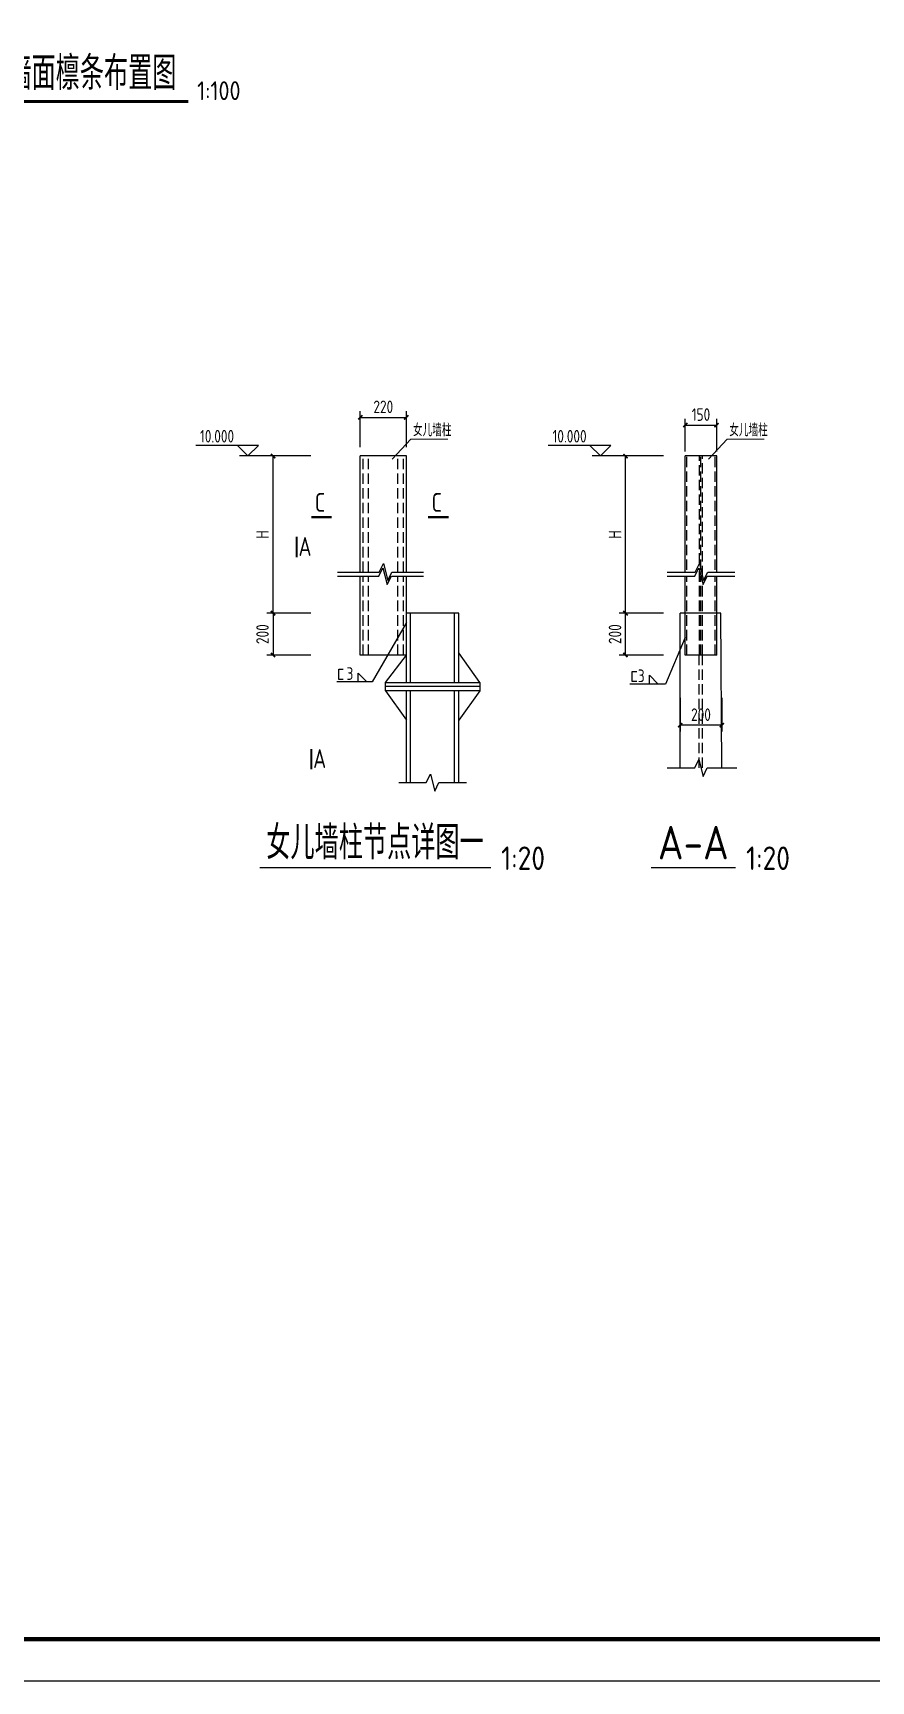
# Model space of a CAD drawing. Header units: millimetres. Extents: x 866561 to 876967, y 40200 to 44891.
# Drawn here: x 873533.5 to 873733.3, y 40208.1 to 40601.1 of the extents above; entities that cross this region are included whole.
import ezdxf

# ---------------------------------------------------------------- set-up
doc = ezdxf.new("R2010")
doc.units = ezdxf.units.MM
doc.header["$LTSCALE"] = 1000
doc.header["$MEASUREMENT"] = 0
doc.linetypes.add('DASH', pattern=[0.35, 0.25, -0.1])
for name, color, linetype in [('10', 7, 'Continuous'), ('14', 2, 'Continuous'), ('1530', 253, 'Continuous'), ('1534', 7, 'Continuous'), ('D1', 112, 'Continuous'), ('D2', 6, 'Continuous'), ('DIM', 7, 'Continuous'), ('GJ', 6, 'Continuous'), ('M_Thin', 7, 'Continuous'), ('NUM', 7, 'Continuous'), ('文字', 7, 'Continuous'), ('柱子', 8, 'Continuous'), ('标注', 7, 'Continuous')]:
    doc.layers.add(name, color=color, linetype=linetype)
doc.layers.add('LZ', color=64, linetype='Continuous', lineweight=9)
doc.styles.add('GBHZ', font='gbenor.shx', dxfattribs={"width": 0.9, "bigfont": 'gbcbig.shx'})
doc.dimstyles.new('Y20', dxfattribs={"dimscale": 0, "dimtxt": 3, "dimasz": 0.01, "dimexe": 1.5, "dimexo": 0.03, "dimgap": 1, "dimtad": 1, "dimdec": 0, "dimlfac": 20, "dimzin": 0, "dimdsep": 46, "dimtxsty": 'GBHZ', "dimblk1": 'DX', "dimblk2": 'DX', "dimsah": 1, "dimcen": 0.09, "dimdle": 1, "dimadec": 0, "dimazin": 0, "dimtfac": 1, "dimtdec": 0, "dimtix": 1, "dimtmove": 2, "dimatfit": 3, "dimldrblk": 'DX', "dimfxl": 0, "dimtolj": 1, "dimtzin": 0, "dimarcsym": 0})

# ---------------------------------------------------------------- blocks, each defined once
blk = doc.blocks.new('DX')
at = {"color": 0, "linetype": 'ByBlock', "const_width": 40}
blk.add_lwpolyline([(-54, -51), (46, 49)], dxfattribs=at)
blk = doc.blocks.new('*D100')
at = {"layer": 'Defpoints', "color": 0}
for p in [(873590.7, 40500.24), (873599.75, 40500.24), (873599.75, 40462.75)]:
    blk.add_point(p, dxfattribs=at)
at = {"layer": 'dim', "color": 0, "lineweight": -2}
for p, q in [((873599.72, 40500.24), (873589.2, 40500.24)), ((873590.7, 40462.76), (873590.7, 40500.23)), ((873599.72, 40462.75), (873589.2, 40462.75))]:
    blk.add_line(p, q, dxfattribs=at)
at = {"layer": 'dim', "color": 0, "lineweight": -2, "xscale": 0.01, "yscale": 0.01, "zscale": 0.01}
for p, rotation in [((873590.7, 40500.24), 90), ((873590.7, 40462.75), 270)]:
    blk.add_blockref('DX', p, dxfattribs=dict(at, rotation=rotation))
at = {"layer": 'dim', "color": 0, "insert": (873588.2, 40481.49), "char_height": 3, "attachment_point": 5, "rotation": 90, "style": 'GBHZ'}
blk.add_mtext('\\A1;H', dxfattribs=at)
blk = doc.blocks.new('*D101')
at = {"layer": 'Defpoints', "color": 0}
for p in [(873674.75, 40462.75), (873683.81, 40462.75), (873683.81, 40452.75)]:
    blk.add_point(p, dxfattribs=at)
at = {"layer": 'dim', "color": 0, "lineweight": -2}
for p, q in [((873683.78, 40462.75), (873673.25, 40462.75)), ((873674.75, 40452.76), (873674.75, 40462.74)), ((873683.78, 40452.75), (873673.25, 40452.75))]:
    blk.add_line(p, q, dxfattribs=at)
at = {"layer": 'dim', "color": 0, "lineweight": -2, "xscale": 0.01, "yscale": 0.01, "zscale": 0.01}
for p, rotation in [((873674.75, 40462.75), 90), ((873674.75, 40452.75), 270)]:
    blk.add_blockref('DX', p, dxfattribs=dict(at, rotation=rotation))
at = {"layer": 'dim', "color": 0, "insert": (873672.25, 40457.75), "char_height": 3, "attachment_point": 5, "rotation": 90, "style": 'GBHZ'}
blk.add_mtext('\\A1;200', dxfattribs=at)
blk = doc.blocks.new('*D102')
at = {"layer": 'Defpoints', "color": 0}
for p in [(873674.75, 40500.24), (873683.81, 40500.24), (873683.81, 40462.75)]:
    blk.add_point(p, dxfattribs=at)
at = {"layer": 'dim', "color": 0, "lineweight": -2}
for p, q in [((873683.78, 40500.24), (873673.25, 40500.24)), ((873674.75, 40462.76), (873674.75, 40500.23)), ((873683.78, 40462.75), (873673.25, 40462.75))]:
    blk.add_line(p, q, dxfattribs=at)
at = {"layer": 'dim', "color": 0, "lineweight": -2, "xscale": 0.01, "yscale": 0.01, "zscale": 0.01}
for p, rotation in [((873674.75, 40500.24), 90), ((873674.75, 40462.75), 270)]:
    blk.add_blockref('DX', p, dxfattribs=dict(at, rotation=rotation))
at = {"layer": 'dim', "color": 0, "insert": (873672.25, 40481.49), "char_height": 3, "attachment_point": 5, "rotation": 90, "style": 'GBHZ'}
blk.add_mtext('\\A1;H', dxfattribs=at)
blk = doc.blocks.new('*D103')
at = {"layer": 'Defpoints', "color": 0}
for p in [(873687.75, 40442.6), (873697.75, 40442.6), (873687.75, 40436.05)]:
    blk.add_point(p, dxfattribs=at)
at = {"layer": 'dim', "color": 0, "lineweight": -2}
for p, q in [((873687.75, 40442.57), (873687.75, 40434.55)), ((873697.75, 40442.57), (873697.75, 40434.55)), ((873697.74, 40436.05), (873687.76, 40436.05))]:
    blk.add_line(p, q, dxfattribs=at)
at = {"layer": 'dim', "color": 0, "lineweight": -2, "xscale": 0.01, "yscale": 0.01, "zscale": 0.01, "rotation": 180}
blk.add_blockref('DX', (873687.75, 40436.05), dxfattribs=at)
at = {"layer": 'dim', "color": 0, "lineweight": -2, "xscale": 0.01, "yscale": 0.01, "zscale": 0.01}
blk.add_blockref('DX', (873697.75, 40436.05), dxfattribs=at)
at = {"layer": 'dim', "color": 0, "insert": (873692.75, 40438.55), "char_height": 3, "attachment_point": 5, "style": 'GBHZ'}
blk.add_mtext('\\A1;200', dxfattribs=at)
blk = doc.blocks.new('*D104')
at = {"layer": 'Defpoints', "color": 0}
for p in [(873696.5, 40507.6), (873689, 40501.24), (873696.5, 40501.24)]:
    blk.add_point(p, dxfattribs=at)
at = {"layer": 'dim', "color": 0, "lineweight": -2}
for p, q in [((873689, 40501.27), (873689, 40509.1)), ((873689.01, 40507.6), (873696.49, 40507.6)), ((873696.5, 40501.27), (873696.5, 40509.1))]:
    blk.add_line(p, q, dxfattribs=at)
at = {"layer": 'dim', "color": 0, "lineweight": -2, "xscale": 0.01, "yscale": 0.01, "zscale": 0.01, "rotation": 180}
blk.add_blockref('DX', (873689, 40507.6), dxfattribs=at)
at = {"layer": 'dim', "color": 0, "lineweight": -2, "xscale": 0.01, "yscale": 0.01, "zscale": 0.01}
blk.add_blockref('DX', (873696.5, 40507.6), dxfattribs=at)
at = {"layer": 'dim', "color": 0, "insert": (873692.75, 40510.1), "char_height": 3, "attachment_point": 5, "style": 'GBHZ'}
blk.add_mtext('\\A1;150', dxfattribs=at)
blk = doc.blocks.new('*D105')
at = {"layer": 'Defpoints', "color": 0}
for p in [(873599.75, 40462.75), (873590.7, 40452.75), (873599.75, 40452.75)]:
    blk.add_point(p, dxfattribs=at)
at = {"layer": 'dim', "color": 0, "lineweight": -2}
for p, q in [((873599.72, 40462.75), (873589.2, 40462.75)), ((873590.7, 40462.74), (873590.7, 40452.76)), ((873599.72, 40452.75), (873589.2, 40452.75))]:
    blk.add_line(p, q, dxfattribs=at)
at = {"layer": 'dim', "color": 0, "lineweight": -2, "xscale": 0.01, "yscale": 0.01, "zscale": 0.01}
for p, rotation in [((873590.7, 40462.75), 90), ((873590.7, 40452.75), 270)]:
    blk.add_blockref('DX', p, dxfattribs=dict(at, rotation=rotation))
at = {"layer": 'dim', "color": 0, "insert": (873588.2, 40457.75), "char_height": 3, "attachment_point": 5, "rotation": 90, "style": 'GBHZ'}
blk.add_mtext('\\A1;200', dxfattribs=at)
blk = doc.blocks.new('*D106')
at = {"layer": 'Defpoints', "color": 0}
for p in [(873622.5, 40509.44), (873611.5, 40502.3), (873622.5, 40502.3)]:
    blk.add_point(p, dxfattribs=at)
at = {"layer": 'dim', "color": 0, "lineweight": -2}
for p, q in [((873611.5, 40502.33), (873611.5, 40510.94)), ((873611.51, 40509.44), (873622.49, 40509.44)), ((873622.5, 40502.33), (873622.5, 40510.94))]:
    blk.add_line(p, q, dxfattribs=at)
at = {"layer": 'dim', "color": 0, "lineweight": -2, "xscale": 0.01, "yscale": 0.01, "zscale": 0.01, "rotation": 180}
blk.add_blockref('DX', (873611.5, 40509.44), dxfattribs=at)
at = {"layer": 'dim', "color": 0, "lineweight": -2, "xscale": 0.01, "yscale": 0.01, "zscale": 0.01}
blk.add_blockref('DX', (873622.5, 40509.44), dxfattribs=at)
at = {"layer": 'dim', "color": 0, "insert": (873617, 40511.94), "char_height": 3, "attachment_point": 5, "style": 'GBHZ'}
blk.add_mtext('\\A1;220', dxfattribs=at)

msp = doc.modelspace()

# ---------------------------------------------------------------- linework, layer by layer
msp.add_line((874027.612, 40208.139), (873186.612, 40208.139))
at = {"color": 0, "const_width": 1}
msp.add_lwpolyline([(874017.612, 40218.139), (873211.612, 40218.139), (873211.612, 40792.139), (874017.612, 40792.139)], close=True, dxfattribs=at)
at = {"const_width": 0.667}
msp.add_lwpolyline([(873502.585, 40584.743), (873570.546, 40584.743)], dxfattribs=at)
at = {"layer": '14'}
for points in [[(873617.5, 40446.253), (873622.5, 40452.753)], [(873640, 40446.253), (873634.999, 40453.253)], [(873617.5, 40444.253), (873622.5, 40437.253)], [(873640, 40444.253), (873634.999, 40437.253)]]:
    msp.add_lwpolyline(points, dxfattribs=at)
msp.add_lwpolyline([(873617.5, 40444.253), (873617.5, 40446.253), (873640, 40446.253), (873640, 40444.253), (873617.5, 40444.253)], close=True, dxfattribs=at)
at = {"layer": '1530'}
for p, q in [((873589.196, 40500.236), (873582.724, 40500.236)), ((873673.253, 40500.236), (873666.781, 40500.236))]:
    msp.add_line(p, q, dxfattribs=at)
at = {"layer": '1534'}
for points in [[(873582.224, 40502.736), (873584.724, 40500.236), (873587.224, 40502.736), (873572.29, 40502.736)], [(873666.281, 40502.736), (873668.781, 40500.236), (873671.281, 40502.736), (873656.348, 40502.736)]]:
    msp.add_lwpolyline(points, dxfattribs=at)
at = {"layer": 'D1'}
for p, q in [((873622.499, 40460.528), (873614.353, 40446.35)), ((873688.999, 40456.931), (873684.251, 40445.828)), ((873614.353, 40446.35), (873605.919, 40446.35)), ((873610.985, 40448.459), (873613.094, 40446.35)), ((873610.985, 40446.35), (873610.985, 40448.459)), ((873680.451, 40447.936), (873682.559, 40445.828)), ((873680.451, 40445.828), (873680.451, 40447.936)), ((873684.251, 40445.828), (873675.749, 40445.828))]:
    msp.add_line(p, q, dxfattribs=at)
at = {"layer": 'D2', "const_width": 0.489}
for points in [[(873604.722, 40485.64), (873599.829, 40485.64)], [(873632.567, 40485.64), (873627.674, 40485.64)], [(873596.372, 40476.079), (873596.372, 40480.972)], [(873599.872, 40425.51), (873599.872, 40430.402)]]:
    msp.add_lwpolyline(points, dxfattribs=at)
at = {"layer": 'dim'}
msp.add_line((873640, 40445.253), (873617.5, 40445.253), dxfattribs=at)
at = {"layer": 'GJ'}
for p, q in [((873611.499, 40472.558), (873611.499, 40500.236)), ((873622.499, 40500.236), (873611.499, 40500.236)), ((873622.499, 40472.558), (873622.499, 40500.236)), ((873688.999, 40472.558), (873688.999, 40500.236)), ((873696.499, 40500.236), (873688.999, 40500.236)), ((873696.499, 40472.558), (873696.499, 40500.236)), ((873611.499, 40452.753), (873611.499, 40471.558)), ((873622.499, 40452.753), (873622.499, 40471.558)), ((873688.999, 40452.753), (873688.999, 40471.558)), ((873696.499, 40452.753), (873696.499, 40471.558)), ((873622.499, 40452.753), (873611.499, 40452.753)), ((873696.499, 40452.753), (873688.999, 40452.753))]:
    msp.add_line(p, q, dxfattribs=at)
at = {"layer": 'LZ'}
for p, q in [((873619.138, 40499.463), (873623.555, 40504.272)), ((873623.555, 40504.272), (873632.377, 40504.272)), ((873694.558, 40499.463), (873698.975, 40504.272)), ((873698.975, 40504.272), (873707.798, 40504.272))]:
    msp.add_line(p, q, dxfattribs=at)
at = {"layer": 'M_Thin'}
for points in [[(873606.071, 40472.558), (873616.052, 40472.558), (873617.052, 40474.558), (873618.052, 40470.558), (873619.052, 40472.558), (873626.562, 40472.558)], [(873684.687, 40472.558), (873691.374, 40472.558), (873692.374, 40474.558), (873693.374, 40470.558), (873694.374, 40472.558), (873700.812, 40472.558)], [(873606.071, 40471.558), (873615.927, 40471.558), (873616.927, 40473.558), (873617.927, 40469.558), (873618.927, 40471.558), (873626.562, 40471.558)], [(873684.687, 40471.558), (873691.249, 40471.558), (873692.249, 40473.558), (873693.249, 40469.558), (873694.249, 40471.558), (873700.812, 40471.558)], [(873684.687, 40425.843), (873691.249, 40425.843), (873692.249, 40427.843), (873693.249, 40423.843), (873694.249, 40425.843), (873701.312, 40425.843)], [(873620.687, 40422.343), (873627.249, 40422.343), (873628.249, 40424.343), (873629.249, 40420.343), (873630.249, 40422.343), (873636.812, 40422.343)]]:
    msp.add_lwpolyline(points, dxfattribs=at)
at = {"layer": '文字', "color": 6, "const_width": 0.32}
for points in [[(873587.495, 40402.089), (873642.648, 40402.089)], [(873680.861, 40402.089), (873701.053, 40402.089)]]:
    msp.add_lwpolyline(points, dxfattribs=at)
at = {"layer": '柱子', "color": 251, "linetype": 'DASH', "ltscale": 0.01}
for p, q in [((873612.166, 40472.558), (873612.166, 40500.236)), ((873613.499, 40472.558), (873613.499, 40500.236)), ((873620.499, 40472.558), (873620.499, 40500.236)), ((873621.833, 40472.558), (873621.833, 40500.236)), ((873689.38, 40473.058), (873689.38, 40500.236)), ((873692.369, 40474.547), (873692.369, 40500.236)), ((873692.749, 40473.058), (873692.749, 40500.236)), ((873693.13, 40471.536), (873693.13, 40500.236)), ((873696.119, 40473.058), (873696.119, 40500.236)), ((873612.166, 40452.753), (873612.166, 40471.558)), ((873613.499, 40452.753), (873613.499, 40471.558)), ((873620.499, 40452.753), (873620.499, 40471.558)), ((873621.833, 40452.753), (873621.833, 40471.558)), ((873689.38, 40452.753), (873689.38, 40471.558)), ((873692.369, 40452.753), (873692.369, 40473.081)), ((873692.749, 40452.753), (873692.749, 40471.558)), ((873693.13, 40452.753), (873693.13, 40470.036)), ((873696.119, 40452.753), (873696.119, 40471.558)), ((873692.349, 40425.843), (873692.349, 40452.753)), ((873693.149, 40425.843), (873693.149, 40452.753))]:
    msp.add_line(p, q, dxfattribs=at)
at = {"layer": '柱子', "color": 251, "ltscale": 0.01}
for p, q in [((873622.499, 40446.253), (873622.499, 40462.753)), ((873634.999, 40462.753), (873622.499, 40462.753)), ((873623.499, 40446.253), (873623.499, 40462.753)), ((873633.999, 40446.253), (873633.999, 40462.753)), ((873634.999, 40446.253), (873634.999, 40462.753)), ((873687.749, 40450.003), (873687.749, 40462.753)), ((873697.499, 40462.753), (873687.749, 40462.753)), ((873697.749, 40425.843), (873697.499, 40462.753)), ((873687.749, 40425.843), (873687.749, 40450.003)), ((873622.499, 40422.343), (873622.499, 40444.253)), ((873623.499, 40422.343), (873623.499, 40444.253)), ((873633.999, 40422.343), (873633.999, 40444.253)), ((873634.999, 40422.343), (873634.999, 40444.253))]:
    msp.add_line(p, q, dxfattribs=at)
at = {"layer": '标注'}
for points in [[(873607.455, 40446.971), (873606.37, 40446.971), (873606.37, 40449.385), (873607.455, 40449.385)], [(873677.422, 40446.46), (873676.337, 40446.46), (873676.337, 40448.874), (873677.422, 40448.874)]]:
    msp.add_lwpolyline(points, dxfattribs=at)

# ---------------------------------------------------------------- texts
at = {"ltscale": 2, "style": 'GBHZ'}
msp.add_text('1:100', height=4.5, rotation=0.20444, dxfattribs=at).set_placement((873572.622, 40585.049))
at = {"layer": '10', "style": 'GBHZ', "width": 0.9}
for s, height, p in [('女儿墙柱', 3, (873624.088, 40504.915)), ('女儿墙柱', 3, (873699.508, 40504.915)), ('C', 4.5, (873600.67, 40486.905)), ('C', 4.5, (873628.514, 40486.905)), ('A', 4.5, (873596.775, 40476.403)), ('3', 3, (873608.231, 40446.841)), ('3', 3, (873677.696, 40446.319)), ('A', 4.5, (873600.275, 40425.834))]:
    msp.add_text(s, height=height, dxfattribs=at).set_placement(p)
at = {"layer": '1534', "style": 'GBHZ', "width": 0.9}
for p in [(873573.289, 40503.436), (873657.346, 40503.436)]:
    msp.add_text('10.000', height=3, dxfattribs=at).set_placement(p)
at = {"layer": 'NUM', "style": 'GBHZ'}
msp.add_text('A、D轴墙面檩条布置图', height=8, dxfattribs=at).set_placement((873503.839, 40587.517))
at = {"layer": '文字', "color": 6, "style": 'GBHZ'}
for s, height, p in [('女儿墙柱节点详图一', 8, (873589.103, 40404.04)), ('A-A', 8, (873682.468, 40404.04)), ('1:20', 5.6, (873645.096, 40401.524)), ('1:20', 5.6, (873703.502, 40401.524))]:
    msp.add_text(s, height=height, dxfattribs=at).set_placement(p)

# ---------------------------------------------------------------- dimensions: what is measured, and where the dimension line sits
at = {"layer": 'dim'}
for base, p1, p2, picture, middle in [((873622.499, 40509.442), (873611.499, 40502.301), (873622.499, 40502.301), '*D106', (873616.999, 40511.942)), ((873696.499, 40507.601), (873688.999, 40501.241), (873696.499, 40501.241), '*D104', (873692.749, 40510.101))]:
    dim = msp.add_linear_dim(base=base, p1=p1, p2=p2, dimstyle='Y20', override={"dimscale": 1}, dxfattribs=at)
    dim.commit()
    dim.dimension.update_dxf_attribs({"geometry": picture, "text_midpoint": middle})
for base, p1, p2, picture, middle in [((873590.696, 40500.236), (873599.753, 40462.753), (873599.753, 40500.236), '*D100', (873588.196, 40481.494)), ((873674.753, 40500.236), (873683.81, 40462.753), (873683.81, 40500.236), '*D102', (873672.253, 40481.494))]:
    dim = msp.add_linear_dim(base=base, p1=p1, p2=p2, angle=90, text='H', dimstyle='Y20', override={"dimscale": 1}, dxfattribs=at)
    dim.commit()
    dim.dimension.update_dxf_attribs({"geometry": picture, "text_midpoint": middle})
for base, p1, p2, angle, picture, middle in [((873590.696, 40452.753), (873599.753, 40462.753), (873599.753, 40452.753), 270, '*D105', (873588.196, 40457.753)), ((873674.753, 40462.753), (873683.81, 40452.753), (873683.81, 40462.753), 90, '*D101', (873672.253, 40457.753)), ((873687.749, 40436.054), (873697.749, 40442.601), (873687.749, 40442.601), 180, '*D103', (873692.749, 40438.554))]:
    dim = msp.add_linear_dim(base=base, p1=p1, p2=p2, angle=angle, dimstyle='Y20', override={"dimscale": 1}, dxfattribs=at)
    dim.commit()
    dim.dimension.update_dxf_attribs({"geometry": picture, "text_midpoint": middle})

doc.saveas('drawing.dxf')
